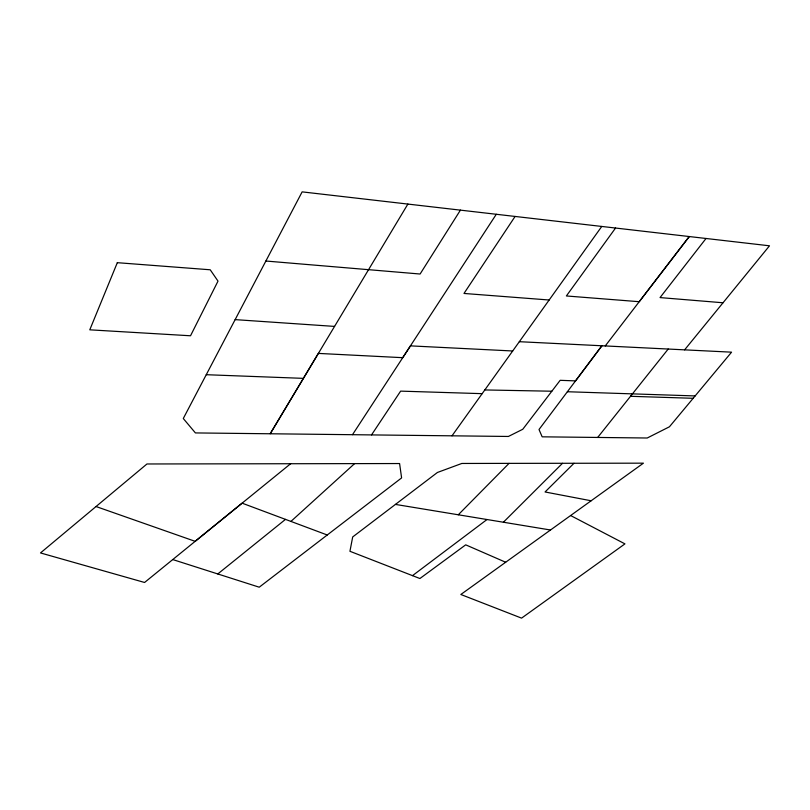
<?xml version="1.0" encoding="UTF-8"?>
<svg xmlns="http://www.w3.org/2000/svg" width="810" height="810" viewBox="0 0 810 810"><rect width="100%" height="100%" fill="white"/><g stroke="black" fill="none" stroke-linecap="round" stroke-linejoin="round"><path stroke-width="1.21" d="M684.602 349.859L769.5 245.805L302.14 191.869L183.283 418.517L195.412 432.925L508.397 436.458L522.774 429.27L560.166 380.315L575.535 380.892L601.911 345.759L539.014 429.513L542.153 436.823L647.22 438.007L669.435 426.789L731.572 352.168L519.331 341.699M407.875 204.079L270.216 433.755L318.35 353.403L402.732 357.686L496.297 214.275M460.424 210.124L420.096 274.023L265.872 261.022M352.502 434.686L410.447 345.87L512.689 350.983M515.079 216.462L463.988 293.453L549.16 300.004M371.537 434.899L400.626 391.129L482.152 393.66M452.01 435.81L601.759 226.456M615.539 228.045L566.372 295.964L639.242 301.705L689.269 236.53L605.252 345.941M706.047 238.454L660.039 297.584L723.016 302.768M632.468 393.862L630.514 396.303L693.178 398.297M597.689 437.44L668.199 349.049M458.288 514.795L509.044 463.371L643.423 463.168L460.839 594.489L521.569 618.131L624.945 543.874L570.625 515.535M503.405 522.227L562.494 463.3M573.986 463.29L545.049 491.974L591.128 500.772M290.942 521.407L354.598 463.624M172.763 559.568L259.23 587.199L401.608 477.91L399.593 463.543L146.954 463.978L40.5 552.936L144.575 582.471L242.109 503.162L327.25 534.995M290.638 463.725L195.149 541.333L96.015 506.523M217.789 573.956L285.484 519.382M509.044 463.371L461.811 463.462L437.42 472.473L352.694 536.939L349.94 551.286L419.904 578.522L465.709 544.836L505.663 562.241M412.492 575.647L487.012 519.524M484.836 389.944L551.843 391.22M567.375 391.736L695.122 395.928M206.256 374.706L303.406 378.361M235.143 319.626L334.581 326.41M395.432 504.407L550.506 530.003M117.318 262.683L89.778 329.822L190.522 335.775L218.011 281.111L210.215 269.781L117.318 262.683"/></g></svg>
